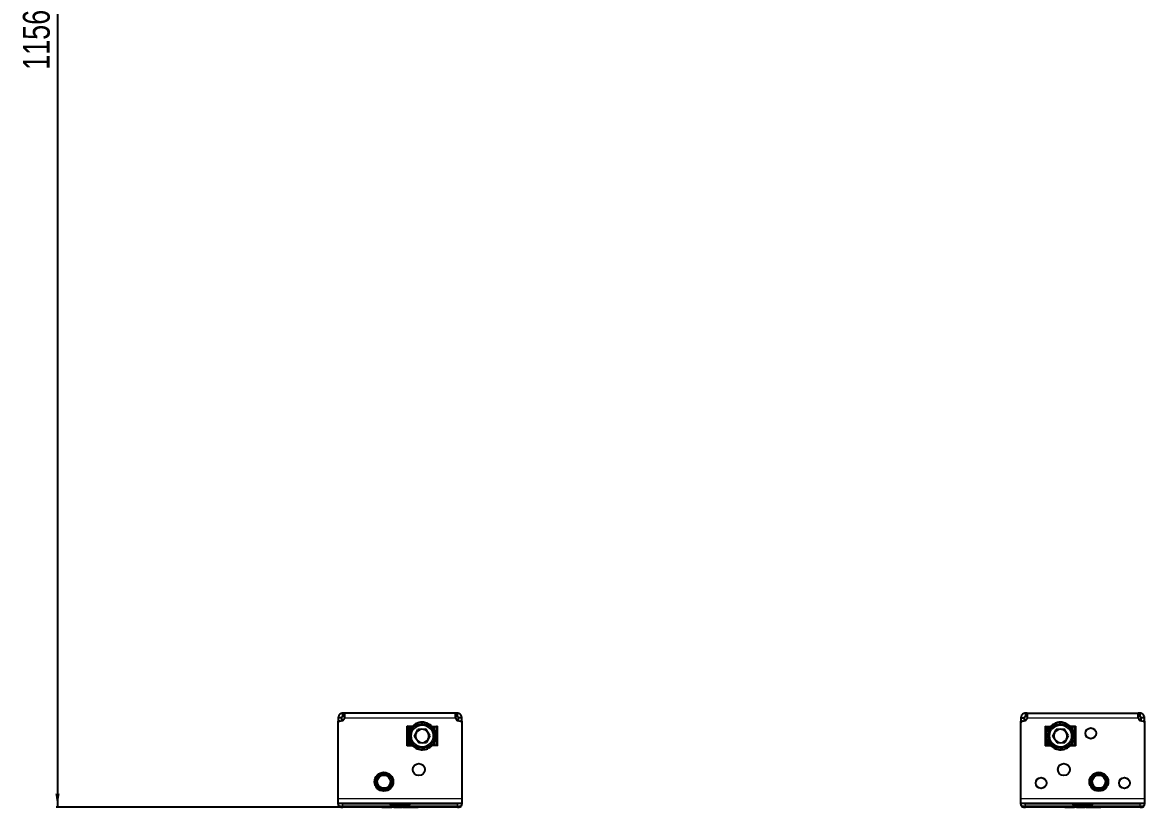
# Model space of a CAD drawing. Header units: millimetres. Extents: x 535 to 4400, y -1571 to 657.
# Drawn here: x 535 to 1370, y -1571 to -987 of the extents above; entities that cross this region are included whole.
import ezdxf

# ---------------------------------------------------------------- set-up
doc = ezdxf.new("R2010")
doc.units = ezdxf.units.MM
doc.layers.add('FORMAT', color=7, linetype='Continuous')
doc.styles.add('SLDTEXTSTYLE0', font='TXT', dxfattribs={"width": 0.75})
doc.dimstyles.new('SLDDIMSTYLE0', dxfattribs={"dimtxt": 20, "dimasz": 10, "dimexe": 0, "dimexo": 0.0625, "dimgap": 5, "dimtad": 2, "dimdec": 1, "dimrnd": 1e-09, "dimzin": 12, "dimdsep": 46, "dimtxsty": 'SLDTEXTSTYLE0', "dimsah": 1, "dimcen": 0.09, "dimadec": 0, "dimazin": 3, "dimtfac": 1, "dimtofl": 0, "dimtmove": 0, "dimatfit": 3, "dimfxl": 0, "dimfrac": 2, "dimtolj": 1, "dimtzin": 12, "dimarcsym": 0})

# ---------------------------------------------------------------- blocks, each defined once
blk = doc.blocks.new('_D_7')
at = {"layer": 'FORMAT'}
for p, q in [((772.3, -414.72), (560.52, -414.72)), ((561.52, -414.72), (561.52, -1570.72)), ((772.3, -1570.72), (560.52, -1570.72))]:
    blk.add_line(p, q, dxfattribs=at)
for points in [[(561.52, -414.72), (559.98, -424.72), (563.06, -424.72)], [(561.52, -1570.72), (563.06, -1560.72), (559.98, -1560.72)]]:
    blk.add_solid(points, dxfattribs=at)
at = {"layer": 'FORMAT', "insert": (535.74, -1022.28), "char_height": 20, "attachment_point": 1, "rotation": 90, "style": 'SLDTEXTSTYLE0'}
blk.add_mtext('1156', dxfattribs=at)

msp = doc.modelspace()

# ---------------------------------------------------------------- linework, layer by layer
at = {"color": 7, "linetype": 'Continuous', "lineweight": 25}
for p, q in [((773.91, -1503.22), (773.91, -1500.72)), ((775, -1500.72), (773.91, -1500.72)), ((775, -1503.22), (775, -1500.72)), ((857.83, -1500.72), (775, -1500.72)), ((857.83, -1500.72), (857.83, -1503.22)), ((858.91, -1500.72), (857.83, -1500.72)), ((858.91, -1500.72), (858.91, -1503.22)), ((1281.91, -1500.72), (1281.91, -1503.22)), ((1283, -1500.72), (1281.91, -1500.72)), ((1283, -1500.72), (1283, -1503.22)), ((1283, -1500.72), (1365.83, -1500.72)), ((1365.83, -1500.72), (1365.83, -1503.22)), ((1366.91, -1500.72), (1365.83, -1500.72)), ((1366.91, -1500.72), (1366.91, -1503.22)), ((772.91, -1504.22), (770.41, -1504.22)), ((770.41, -1504.22), (770.41, -1506.72)), ((770.41, -1507.62), (770.41, -1506.72)), ((770.41, -1564.22), (770.41, -1507.62)), ((772.91, -1504.22), (772.91, -1506.5)), ((775, -1503.22), (773.91, -1503.22)), ((821.91, -1510.72), (821.56, -1510.37)), ((825.43, -1510.72), (821.91, -1510.72)), ((821.91, -1510.72), (821.91, -1524.72)), ((822.26, -1511.07), (821.91, -1510.72)), ((826.36, -1511.55), (825.45, -1510.69)), ((825.56, -1510.72), (825.49, -1510.72)), ((825.63, -1510.51), (826.45, -1511.46)), ((825.91, -1510.97), (825.91, -1511.12)), ((826.5, -1511.41), (825.91, -1511.08)), ((829.23, -1509.51), (828.71, -1508.37)), ((828.94, -1508.27), (829.34, -1509.46)), ((832.65, -1508.73), (832.61, -1507.48)), ((832.86, -1507.47), (832.77, -1508.72)), ((836.11, -1509.31), (836.55, -1508.14)), ((836.79, -1508.23), (836.23, -1509.35)), ((839.09, -1511.17), (839.94, -1510.26)), ((840.12, -1510.44), (839.18, -1511.26)), ((840.4, -1510.72), (843.91, -1510.72)), ((843.91, -1510.72), (843.56, -1511.07)), ((844.26, -1510.37), (843.91, -1510.72)), ((843.91, -1510.72), (843.91, -1524.72)), ((858.91, -1503.22), (857.83, -1503.22)), ((862.41, -1504.22), (859.91, -1504.22)), ((859.91, -1506.5), (859.91, -1504.22)), ((862.41, -1506.72), (862.41, -1504.22)), ((862.41, -1506.72), (862.41, -1507.62)), ((862.41, -1507.62), (862.41, -1564.22)), ((1278.41, -1504.22), (1280.91, -1504.22)), ((1278.41, -1504.22), (1278.41, -1506.72)), ((1278.41, -1507.62), (1278.41, -1506.72)), ((1278.41, -1564.22), (1278.41, -1507.62)), ((1280.91, -1504.22), (1280.91, -1506.5)), ((1283, -1503.22), (1281.91, -1503.22)), ((1296.56, -1510.37), (1296.91, -1510.72)), ((1296.91, -1510.72), (1300.43, -1510.72)), ((1296.91, -1524.72), (1296.91, -1510.72)), ((1296.91, -1510.72), (1297.26, -1511.07)), ((1301.34, -1511.58), (1300.42, -1510.72)), ((1300.59, -1510.54), (1301.42, -1511.49)), ((1300.91, -1510.97), (1300.91, -1511.18)), ((1304.19, -1509.53), (1303.67, -1508.39)), ((1303.9, -1508.29), (1304.3, -1509.48)), ((1307.61, -1508.73), (1307.56, -1507.48)), ((1307.81, -1507.47), (1307.73, -1508.72)), ((1311.07, -1509.29), (1311.51, -1508.12)), ((1311.74, -1508.21), (1311.19, -1509.34)), ((1314.06, -1511.14), (1314.91, -1510.23)), ((1315.09, -1510.4), (1314.15, -1511.23)), ((1318.91, -1510.72), (1315.4, -1510.72)), ((1318.56, -1511.07), (1318.91, -1510.72)), ((1318.91, -1510.72), (1319.26, -1510.37)), ((1318.91, -1524.72), (1318.91, -1510.72)), ((1366.91, -1503.22), (1365.83, -1503.22)), ((1370.41, -1504.22), (1367.91, -1504.22)), ((1367.91, -1506.5), (1367.91, -1504.22)), ((1370.41, -1506.72), (1370.41, -1504.22)), ((1370.41, -1506.72), (1370.41, -1507.62)), ((1370.41, -1507.62), (1370.41, -1564.22)), ((822.66, -1517.77), (823.91, -1517.86)), ((823.92, -1517.99), (822.67, -1518.02)), ((824.5, -1514.52), (823.33, -1514.08)), ((823.42, -1513.85), (824.55, -1514.41)), ((823.66, -1513.31), (823.66, -1511.42)), ((824.83, -1511.42), (823.66, -1511.42)), ((826.49, -1511.42), (826.23, -1511.42)), ((827.15, -1518.03), (829.77, -1512.88)), ((830.29, -1522.87), (827.15, -1518.03)), ((835.53, -1512.58), (829.77, -1512.88)), ((838.68, -1517.42), (835.53, -1512.58)), ((838.68, -1517.42), (836.06, -1522.56)), ((842.16, -1511.42), (841, -1511.42)), ((841.12, -1514.03), (842.26, -1513.52)), ((842.36, -1513.75), (841.17, -1514.15)), ((841.91, -1517.46), (843.16, -1517.42)), ((843.16, -1517.67), (841.91, -1517.58)), ((842.16, -1513.31), (842.16, -1511.42)), ((1297.66, -1517.82), (1298.91, -1517.9)), ((1298.92, -1518.03), (1297.67, -1518.07)), ((1299.49, -1514.56), (1298.31, -1514.12)), ((1298.41, -1513.89), (1299.53, -1514.45)), ((1298.66, -1513.31), (1298.66, -1511.42)), ((1299.83, -1511.42), (1298.66, -1511.42)), ((1301.49, -1511.42), (1301.17, -1511.42)), ((1302.15, -1518.04), (1304.76, -1512.89)), ((1305.3, -1522.87), (1302.15, -1518.04)), ((1310.52, -1512.57), (1304.76, -1512.89)), ((1313.68, -1517.4), (1310.52, -1512.57)), ((1313.68, -1517.4), (1311.07, -1522.56)), ((1317.16, -1511.42), (1316, -1511.42)), ((1316.11, -1514), (1317.24, -1513.48)), ((1317.34, -1513.71), (1316.16, -1514.11)), ((1316.91, -1517.42), (1318.16, -1517.37)), ((1318.16, -1517.62), (1316.91, -1517.54)), ((1317.16, -1513.31), (1317.16, -1511.42)), ((821.91, -1524.72), (821.56, -1525.07)), ((822.26, -1524.37), (821.91, -1524.72)), ((821.91, -1524.72), (825.43, -1524.72)), ((823.46, -1521.69), (824.65, -1521.29)), ((824.7, -1521.41), (823.56, -1521.92)), ((823.66, -1524.02), (823.66, -1522.14)), ((823.66, -1524.02), (824.83, -1524.02)), ((825.7, -1525.01), (826.65, -1524.18)), ((826.74, -1524.27), (825.88, -1525.18)), ((829.04, -1527.21), (829.6, -1526.09)), ((829.71, -1526.13), (829.27, -1527.3)), ((830.29, -1522.87), (836.06, -1522.56)), ((832.96, -1527.97), (833.05, -1526.72)), ((833.18, -1526.72), (833.21, -1527.97)), ((836.88, -1527.17), (836.49, -1525.98)), ((836.6, -1525.93), (837.11, -1527.07)), ((839.33, -1524.03), (839.91, -1524.37)), ((839.34, -1524.02), (839.59, -1524.02)), ((840.2, -1524.93), (839.37, -1523.99)), ((839.46, -1523.9), (840.37, -1524.75)), ((839.91, -1524.47), (839.91, -1524.32)), ((840.34, -1524.72), (840.26, -1524.72)), ((843.91, -1524.72), (840.4, -1524.72)), ((841, -1524.02), (842.16, -1524.02)), ((842.4, -1521.6), (841.28, -1521.04)), ((841.33, -1520.92), (842.49, -1521.36)), ((842.16, -1524.02), (842.16, -1522.14)), ((843.91, -1524.72), (843.56, -1524.37)), ((844.26, -1525.07), (843.91, -1524.72)), ((1296.56, -1525.07), (1296.91, -1524.72)), ((1296.91, -1524.72), (1300.43, -1524.72)), ((1298.48, -1521.74), (1299.67, -1521.33)), ((1299.72, -1521.45), (1298.58, -1521.96)), ((1298.66, -1524.02), (1298.66, -1522.14)), ((1298.66, -1524.02), (1299.83, -1524.02)), ((1300.74, -1525.04), (1301.68, -1524.21)), ((1301.77, -1524.3), (1300.92, -1525.21)), ((1304.08, -1527.23), (1304.64, -1526.1)), ((1304.75, -1526.15), (1304.31, -1527.32)), ((1305.3, -1522.87), (1311.07, -1522.56)), ((1308.01, -1527.97), (1308.09, -1526.72)), ((1308.22, -1526.72), (1308.26, -1527.97)), ((1311.93, -1527.15), (1311.52, -1525.97)), ((1311.64, -1525.91), (1312.16, -1527.05)), ((1314.34, -1524.02), (1314.66, -1524.02)), ((1315.23, -1524.9), (1314.4, -1523.96)), ((1314.49, -1523.87), (1315.4, -1524.72)), ((1314.91, -1524.47), (1314.91, -1524.26)), ((1315.4, -1524.72), (1318.91, -1524.72)), ((1316, -1524.02), (1317.16, -1524.02)), ((1317.42, -1521.55), (1316.3, -1521)), ((1316.34, -1520.88), (1317.51, -1521.32)), ((1317.16, -1524.02), (1317.16, -1522.14)), ((1318.56, -1524.37), (1318.91, -1524.72)), ((1318.91, -1524.72), (1319.26, -1525.07)), ((770.41, -1567.72), (770.41, -1564.22)), ((770.41, -1567.92), (770.41, -1567.72)), ((770.41, -1567.72), (862.41, -1567.72)), ((770.86, -1569.61), (770.41, -1567.92)), ((773.31, -1567.92), (808.91, -1567.92)), ((808.91, -1567.72), (808.91, -1567.92)), ((808.91, -1567.92), (808.91, -1568.42)), ((809.41, -1568.92), (823.41, -1568.92)), ((823.91, -1567.72), (823.91, -1567.92)), ((823.91, -1568.42), (823.91, -1567.92)), ((823.91, -1567.92), (859.51, -1567.92)), ((862.41, -1567.92), (861.96, -1569.61)), ((862.41, -1564.22), (862.41, -1567.72)), ((862.41, -1567.72), (862.41, -1567.92)), ((1278.41, -1567.72), (1278.41, -1564.22)), ((1278.41, -1567.92), (1278.41, -1567.72)), ((1278.41, -1567.72), (1370.41, -1567.72)), ((1278.86, -1569.61), (1278.41, -1567.92)), ((1281.31, -1567.92), (1316.91, -1567.92)), ((1316.91, -1567.72), (1316.91, -1567.92)), ((1316.91, -1567.92), (1316.91, -1568.42)), ((1317.41, -1568.92), (1331.41, -1568.92)), ((1331.91, -1567.72), (1331.91, -1567.92)), ((1331.91, -1567.92), (1367.51, -1567.92)), ((1331.91, -1568.42), (1331.91, -1567.92)), ((1370.41, -1567.92), (1369.96, -1569.61)), ((1370.41, -1564.22), (1370.41, -1567.72)), ((1370.41, -1567.72), (1370.41, -1567.92)), ((772.31, -1570.72), (773.76, -1570.72)), ((859.06, -1570.72), (773.76, -1570.72)), ((802.98, -1570.92), (802.98, -1570.72)), ((808.66, -1570.92), (803.42, -1570.92)), ((809.1, -1570.92), (809.1, -1570.72)), ((810.34, -1570.92), (810.34, -1570.72)), ((810.59, -1570.92), (810.59, -1570.72)), ((811.73, -1570.92), (811.73, -1570.72)), ((814.56, -1570.92), (811.73, -1570.92)), ((818.03, -1570.95), (818.03, -1570.72)), ((818.84, -1570.92), (818.84, -1570.72)), ((820.33, -1570.92), (818.84, -1570.92)), ((820.33, -1570.92), (820.33, -1570.72)), ((822.99, -1570.92), (820.33, -1570.92)), ((822.99, -1570.92), (822.99, -1570.72)), ((824.13, -1570.92), (822.99, -1570.92)), ((824.13, -1570.92), (824.13, -1570.72)), ((824.18, -1570.92), (824.13, -1570.92)), ((829.84, -1570.92), (829.84, -1570.72)), ((859.06, -1570.72), (860.51, -1570.72)), ((1280.31, -1570.72), (1281.76, -1570.72)), ((1367.06, -1570.72), (1281.76, -1570.72)), ((1310.98, -1570.92), (1310.98, -1570.72)), ((1316.66, -1570.92), (1311.42, -1570.92)), ((1317.1, -1570.92), (1317.1, -1570.72)), ((1318.34, -1570.92), (1318.34, -1570.72)), ((1318.59, -1570.92), (1318.59, -1570.72)), ((1319.73, -1570.92), (1319.73, -1570.72)), ((1322.56, -1570.92), (1319.73, -1570.92)), ((1326.03, -1570.95), (1326.03, -1570.72)), ((1326.84, -1570.92), (1326.84, -1570.72)), ((1328.33, -1570.92), (1326.84, -1570.92)), ((1328.33, -1570.92), (1328.33, -1570.72)), ((1330.99, -1570.92), (1328.33, -1570.92)), ((1330.99, -1570.92), (1330.99, -1570.72)), ((1332.13, -1570.92), (1330.99, -1570.92)), ((1332.13, -1570.92), (1332.13, -1570.72)), ((1332.18, -1570.92), (1332.13, -1570.92)), ((1337.84, -1570.92), (1337.84, -1570.72)), ((1367.06, -1570.72), (1368.51, -1570.72))]:
    msp.add_line(p, q, dxfattribs=at)
at = {"color": 8, "linetype": 'Continuous', "lineweight": 18}
for p, q in [((770.41, -1506.72), (770.97, -1506.72)), ((775.24, -1504.22), (857.58, -1504.22)), ((821.56, -1510.37), (825.77, -1510.37)), ((821.56, -1525.07), (821.56, -1510.37)), ((825.11, -1511.07), (822.26, -1511.07)), ((822.26, -1511.07), (822.26, -1524.37)), ((839.84, -1510.37), (844.26, -1510.37)), ((843.56, -1511.07), (840.71, -1511.07)), ((843.56, -1524.37), (843.56, -1511.07)), ((844.26, -1510.37), (844.26, -1525.07)), ((861.85, -1506.72), (862.41, -1506.72)), ((1278.41, -1506.72), (1278.97, -1506.72)), ((1283.24, -1504.22), (1365.58, -1504.22)), ((1296.56, -1510.37), (1300.77, -1510.37)), ((1296.56, -1525.07), (1296.56, -1510.37)), ((1300.11, -1511.07), (1297.26, -1511.07)), ((1297.26, -1511.07), (1297.26, -1524.72)), ((1314.78, -1510.37), (1319.26, -1510.37)), ((1318.56, -1511.07), (1315.71, -1511.07)), ((1318.56, -1524.37), (1318.56, -1511.07)), ((1319.26, -1510.37), (1319.26, -1525.07)), ((1369.85, -1506.72), (1370.41, -1506.72)), ((825.98, -1525.07), (821.56, -1525.07)), ((822.26, -1524.37), (825.11, -1524.37)), ((844.26, -1525.07), (840.06, -1525.07)), ((840.71, -1524.37), (843.56, -1524.37)), ((1301.05, -1525.07), (1296.56, -1525.07)), ((1319.26, -1525.07), (1315.06, -1525.07)), ((1315.71, -1524.37), (1318.56, -1524.37)), ((770.41, -1564.22), (862.41, -1564.22)), ((773.31, -1567.92), (773.76, -1569.61)), ((773.76, -1569.61), (859.06, -1569.61)), ((773.76, -1569.61), (773.76, -1570.72)), ((809.41, -1568.42), (808.91, -1568.42)), ((809.41, -1567.72), (809.41, -1568.42)), ((809.41, -1568.42), (809.41, -1568.92)), ((809.41, -1568.42), (823.41, -1568.42)), ((823.41, -1568.42), (823.41, -1567.72)), ((823.41, -1568.42), (823.91, -1568.42)), ((823.41, -1568.42), (823.41, -1568.92)), ((859.06, -1569.61), (859.51, -1567.92)), ((859.06, -1570.72), (859.06, -1569.61)), ((1278.41, -1564.22), (1370.41, -1564.22)), ((1281.31, -1567.92), (1281.76, -1569.61)), ((1281.76, -1569.61), (1367.06, -1569.61)), ((1281.76, -1569.61), (1281.76, -1570.72)), ((1317.41, -1568.42), (1316.91, -1568.42)), ((1317.41, -1567.72), (1317.41, -1568.42)), ((1317.41, -1568.42), (1317.41, -1568.92)), ((1317.41, -1568.42), (1331.41, -1568.42)), ((1331.41, -1568.42), (1331.41, -1567.72)), ((1331.41, -1568.42), (1331.91, -1568.42)), ((1331.41, -1568.42), (1331.41, -1568.92)), ((1367.06, -1569.61), (1367.51, -1567.92)), ((1367.06, -1570.72), (1367.06, -1569.61)), ((803.42, -1570.92), (803.42, -1570.72)), ((808.66, -1570.92), (808.66, -1570.72)), ((814.56, -1570.92), (814.56, -1570.72)), ((816.92, -1570.92), (816.92, -1570.72)), ((827.73, -1570.92), (827.73, -1570.72)), ((1311.42, -1570.92), (1311.42, -1570.72)), ((1316.66, -1570.92), (1316.66, -1570.72)), ((1322.56, -1570.92), (1322.56, -1570.72)), ((1324.92, -1570.92), (1324.92, -1570.72)), ((1335.73, -1570.92), (1335.73, -1570.72))]:
    msp.add_line(p, q, dxfattribs=at)
at = {"color": 7, "linetype": 'Continuous', "lineweight": 25}
for centre, radius in [((832.91, -1517.72), 9), ((1307.91, -1517.72), 9), ((1330.41, -1515.72), 4), ((830.41, -1542.72), 4.5), ((1310.41, -1542.72), 4.5), ((804.41, -1551.72), 7), ((804.41, -1551.72), 6.5), ((804.41, -1551.72), 6), ((804.41, -1551.72), 4.92), ((1293.41, -1552.72), 4), ((1336.41, -1551.72), 7), ((1336.41, -1551.72), 6.5), ((1336.41, -1551.72), 6), ((1336.41, -1551.72), 4.92), ((1355.41, -1552.72), 4)]:
    msp.add_circle(centre, radius, dxfattribs=at)
at = {"color": 8, "linetype": 'Continuous', "lineweight": 18}
for centre, radius in [((832.91, -1517.72), 8), ((1307.91, -1517.72), 8), ((804.41, -1551.72), 6.25), ((1336.41, -1551.72), 6.25)]:
    msp.add_circle(centre, radius, dxfattribs=at)
at = {"color": 7, "linetype": 'Continuous', "lineweight": 25}
for centre, radius, start, end in [((771.41, -1507.62), 1, 83.62063, 180), ((771.91, -1503.15), 3.5, 263.62063, 342.17471), ((832.91, -1517.72), 10.25, 136.68676, 157.79086), ((832.91, -1517.72), 10.25, 114.18676, 135.29086), ((832.91, -1517.72), 10.25, 91.68676, 112.79086), ((832.91, -1517.72), 10.25, 69.18676, 90.29086), ((832.91, -1517.72), 10.25, 46.68676, 67.79086), ((832.91, -1517.72), 10.25, 24.18676, 45.29086), ((860.91, -1503.15), 3.5, 197.82529, 276.37937), ((861.41, -1507.62), 1, 0, 96.37937), ((1279.41, -1507.62), 1, 83.62063, 180), ((1279.91, -1503.15), 3.5, 263.62063, 342.17471), ((1307.91, -1517.72), 10.25, 136.95052, 158.05461), ((1307.91, -1517.72), 10.25, 114.45052, 135.55461), ((1307.91, -1517.72), 10.25, 91.95052, 113.05461), ((1307.91, -1517.72), 10.25, 69.45052, 90.55461), ((1307.91, -1517.72), 10.25, 46.95052, 68.05461), ((1307.91, -1517.72), 10.25, 24.45052, 45.55461), ((1368.91, -1503.15), 3.5, 197.82529, 276.37937), ((1369.41, -1507.62), 1, 360, 96.37937), ((832.91, -1517.72), 10.25, 159.18676, 180.29086), ((832.91, -1517.72), 10.25, 181.68676, 202.79086), ((832.91, -1517.72), 5, 153.0175, 213.0175), ((832.91, -1517.72), 5, 93.0175, 153.0175), ((832.91, -1517.72), 5, 33.0175, 93.0175), ((832.91, -1517.72), 5, 333.0175, 33.0175), ((832.91, -1517.72), 10.25, 1.68676, 22.79086), ((832.91, -1517.72), 10.25, 339.18676, 0.29086), ((1307.91, -1517.72), 10.25, 159.45052, 180.55461), ((1307.91, -1517.72), 10.25, 181.95052, 203.05461), ((1307.91, -1517.72), 5, 153.14553, 213.14553), ((1307.91, -1517.72), 5, 93.14553, 153.14553), ((1307.91, -1517.72), 5, 33.14553, 93.14553), ((1307.91, -1517.72), 5, 333.14553, 33.14553), ((1307.91, -1517.72), 10.25, 1.95052, 23.05461), ((1307.91, -1517.72), 10.25, 339.45052, 0.55461), ((832.91, -1517.72), 10.25, 204.18676, 225.29086), ((832.91, -1517.72), 10.25, 226.68676, 247.79086), ((832.91, -1517.72), 5, 213.0175, 273.0175), ((832.91, -1517.72), 10.25, 249.18676, 270.29086), ((832.91, -1517.72), 5, 273.0175, 333.0175), ((832.91, -1517.72), 10.25, 271.68676, 292.79086), ((832.91, -1517.72), 10.25, 294.18676, 315.29086), ((832.91, -1517.72), 10.25, 316.68676, 337.79086), ((1307.91, -1517.72), 10.25, 204.45052, 225.55461), ((1307.91, -1517.72), 10.25, 226.95052, 248.05461), ((1307.91, -1517.72), 5, 213.14553, 273.14553), ((1307.91, -1517.72), 10.25, 249.45052, 270.55461), ((1307.91, -1517.72), 5, 273.14553, 333.14553), ((1307.91, -1517.72), 10.25, 271.95052, 293.05461), ((1307.91, -1517.72), 10.25, 294.45052, 315.55461), ((1307.91, -1517.72), 10.25, 316.95052, 338.05461), ((772.31, -1569.22), 1.5, 195, 270), ((809.41, -1568.42), 0.5, 180, 270), ((823.41, -1568.42), 0.5, 270, 0), ((860.51, -1569.22), 1.5, 270, 345), ((1280.31, -1569.22), 1.5, 195, 270), ((1317.41, -1568.42), 0.5, 180, 270), ((1331.41, -1568.42), 0.5, 270, 0), ((1368.51, -1569.22), 1.5, 270, 345)]:
    msp.add_arc(centre, radius, start, end, dxfattribs=at)
at = {"color": 8, "linetype": 'Continuous', "lineweight": 18}
for centre, major_axis, start_param, end_param in [((773.87, -1569.22), (3, 0.38), 3.158333, 4.662092), ((858.96, -1569.22), (3, -0.38), 4.762686, 6.266445), ((1281.87, -1569.22), (3, 0.38), 3.158333, 4.662092), ((1366.96, -1569.22), (3, -0.38), 4.762686, 6.266445)]:
    msp.add_ellipse(centre, major_axis=major_axis, ratio=0.123038, start_param=start_param, end_param=end_param, dxfattribs=at)
at = {"color": 7, "linetype": 'Continuous', "lineweight": 25}
for centre, major_axis, start_param, end_param in [((770.41, -1556.33), (3.1, -11.57), 6.030113, 6.216148), ((862.41, -1556.33), (-3.1, -11.57), 0.067037, 0.253072), ((1278.41, -1556.33), (3.1, -11.57), 6.030113, 6.216148), ((1370.41, -1556.33), (-3.1, -11.57), 0.067037, 0.253072)]:
    msp.add_ellipse(centre, major_axis=major_axis, ratio=0.250563, start_param=start_param, end_param=end_param, dxfattribs=at)
for points, knots in [([(773.91, -1500.72), (773.46, -1500.77), (772.65, -1500.86), (771.74, -1501.43), (771.15, -1502.03), (770.75, -1502.66), (770.47, -1503.41), (770.43, -1503.95), (770.41, -1504.22)], [0, 0, 0, 0, 0.254149, 0.448213, 0.574908, 0.708872, 0.850468, 1, 1, 1, 1]), ([(775.24, -1504.22), (775.27, -1503.93), (775.33, -1503.37), (775.4, -1502.47), (775.42, -1501.59), (775.29, -1500.87), (775.1, -1500.77), (775, -1500.72)], [0, 0, 0, 0, 0.16069, 0.301312, 0.521951, 0.753573, 1, 1, 1, 1]), ([(857.83, -1500.72), (857.77, -1500.74), (857.67, -1500.77), (857.53, -1501.05), (857.42, -1501.52), (857.41, -1502.14), (857.43, -1502.76), (857.48, -1503.46), (857.55, -1503.97), (857.58, -1504.22)], [0, 0, 0, 0, 0.144067, 0.271276, 0.474907, 0.597997, 0.726338, 0.860245, 1, 1, 1, 1]), ([(862.41, -1504.22), (862.39, -1503.91), (862.34, -1503.32), (861.94, -1502.37), (861.23, -1501.5), (860.13, -1500.85), (859.33, -1500.76), (858.91, -1500.72)], [0, 0, 0, 0, 0.17084, 0.319217, 0.548103, 0.767822, 1, 1, 1, 1]), ([(1281.91, -1500.72), (1281.46, -1500.77), (1280.65, -1500.86), (1279.74, -1501.43), (1279.15, -1502.03), (1278.75, -1502.66), (1278.47, -1503.41), (1278.43, -1503.95), (1278.41, -1504.22)], [0, 0, 0, 0, 0.254149, 0.448213, 0.574908, 0.708872, 0.850468, 1, 1, 1, 1]), ([(1283.24, -1504.22), (1283.27, -1503.93), (1283.33, -1503.37), (1283.4, -1502.47), (1283.42, -1501.59), (1283.29, -1500.87), (1283.1, -1500.77), (1283, -1500.72)], [0, 0, 0, 0, 0.16069, 0.3013121, 0.5219513, 0.7535732, 1, 1, 1, 1]), ([(1365.83, -1500.72), (1365.77, -1500.74), (1365.67, -1500.77), (1365.53, -1501.05), (1365.42, -1501.52), (1365.41, -1502.14), (1365.43, -1502.76), (1365.48, -1503.46), (1365.55, -1503.97), (1365.58, -1504.22)], [0, 0, 0, 0, 0.144067, 0.271276, 0.474907, 0.597997, 0.726338, 0.860245, 1, 1, 1, 1]), ([(1370.41, -1504.22), (1370.39, -1503.91), (1370.34, -1503.32), (1369.94, -1502.37), (1369.23, -1501.5), (1368.13, -1500.85), (1367.33, -1500.76), (1366.91, -1500.72)], [0, 0, 0, 0, 0.17084, 0.319217, 0.548103, 0.767822, 1, 1, 1, 1]), ([(773.91, -1503.22), (773.79, -1503.23), (773.57, -1503.26), (773.3, -1503.41), (773.13, -1503.59), (773.01, -1503.78), (772.93, -1503.99), (772.92, -1504.14), (772.91, -1504.22)], [0, 0, 0, 0, 0.296302, 0.497469, 0.615497, 0.73607, 0.863114, 1, 1, 1, 1]), ([(825.45, -1510.69), (825.48, -1510.66), (825.53, -1510.61), (825.58, -1510.56), (825.61, -1510.53), (825.63, -1510.51)], [0, 0, 0, 0, 0.4999808, 0.7499881, 1, 1, 1, 1]), ([(828.71, -1508.37), (828.75, -1508.35), (828.81, -1508.33), (828.88, -1508.3), (828.92, -1508.28), (828.94, -1508.27)], [0, 0, 0, 0, 0.4999808, 0.7499881, 1, 1, 1, 1]), ([(832.61, -1507.48), (832.65, -1507.47), (832.71, -1507.47), (832.8, -1507.47), (832.84, -1507.47), (832.86, -1507.47)], [0, 0, 0, 0, 0.499981, 0.749988, 1, 1, 1, 1]), ([(836.55, -1508.14), (836.59, -1508.16), (836.65, -1508.18), (836.73, -1508.21), (836.77, -1508.22), (836.79, -1508.23)], [0, 0, 0, 0, 0.499981, 0.749988, 1, 1, 1, 1]), ([(839.94, -1510.26), (839.97, -1510.29), (840.02, -1510.34), (840.08, -1510.39), (840.11, -1510.42), (840.12, -1510.44)], [0, 0, 0, 0, 0.499981, 0.749988, 1, 1, 1, 1]), ([(859.91, -1504.22), (859.91, -1504.13), (859.89, -1503.96), (859.8, -1503.74), (859.68, -1503.58), (859.55, -1503.45), (859.41, -1503.35), (859.19, -1503.24), (859.03, -1503.23), (858.91, -1503.22)], [0, 0, 0, 0, 0.154359, 0.287283, 0.400435, 0.496544, 0.604314, 0.723151, 1, 1, 1, 1]), ([(1281.91, -1503.22), (1281.79, -1503.23), (1281.57, -1503.26), (1281.3, -1503.41), (1281.13, -1503.59), (1281.01, -1503.78), (1280.93, -1503.99), (1280.92, -1504.14), (1280.91, -1504.22)], [0, 0, 0, 0, 0.296302, 0.497469, 0.6154973, 0.73607, 0.8631142, 1, 1, 1, 1]), ([(1300.42, -1510.72), (1300.45, -1510.69), (1300.49, -1510.65), (1300.55, -1510.59), (1300.58, -1510.56), (1300.59, -1510.54)], [0, 0, 0, 0, 0.499981, 0.749988, 1, 1, 1, 1]), ([(1303.67, -1508.39), (1303.71, -1508.37), (1303.76, -1508.35), (1303.84, -1508.31), (1303.88, -1508.3), (1303.9, -1508.29)], [0, 0, 0, 0, 0.499981, 0.749988, 1, 1, 1, 1]), ([(1307.56, -1507.48), (1307.61, -1507.48), (1307.67, -1507.47), (1307.75, -1507.47), (1307.79, -1507.47), (1307.81, -1507.47)], [0, 0, 0, 0, 0.4999808, 0.7499881, 1, 1, 1, 1]), ([(1311.51, -1508.12), (1311.55, -1508.14), (1311.61, -1508.16), (1311.69, -1508.19), (1311.72, -1508.21), (1311.74, -1508.21)], [0, 0, 0, 0, 0.499981, 0.749988, 1, 1, 1, 1]), ([(1314.91, -1510.23), (1314.94, -1510.26), (1314.99, -1510.3), (1315.05, -1510.36), (1315.08, -1510.39), (1315.09, -1510.4)], [0, 0, 0, 0, 0.499981, 0.749988, 1, 1, 1, 1]), ([(1367.91, -1504.22), (1367.91, -1504.13), (1367.89, -1503.96), (1367.8, -1503.74), (1367.68, -1503.58), (1367.55, -1503.45), (1367.41, -1503.35), (1367.19, -1503.24), (1367.03, -1503.23), (1366.91, -1503.22)], [0, 0, 0, 0, 0.154359, 0.287283, 0.400435, 0.496544, 0.604314, 0.723151, 1, 1, 1, 1]), ([(822.67, -1518.02), (822.67, -1517.98), (822.66, -1517.92), (822.66, -1517.84), (822.66, -1517.79), (822.66, -1517.77)], [0, 0, 0, 0, 0.499981, 0.749988, 1, 1, 1, 1]), ([(823.33, -1514.08), (823.35, -1514.04), (823.37, -1513.98), (823.4, -1513.91), (823.42, -1513.87), (823.42, -1513.85)], [0, 0, 0, 0, 0.499981, 0.749988, 1, 1, 1, 1]), ([(842.26, -1513.52), (842.28, -1513.56), (842.31, -1513.62), (842.34, -1513.69), (842.35, -1513.73), (842.36, -1513.75)], [0, 0, 0, 0, 0.4999808, 0.7499881, 1, 1, 1, 1]), ([(843.16, -1517.42), (843.16, -1517.46), (843.16, -1517.52), (843.16, -1517.61), (843.16, -1517.65), (843.16, -1517.67)], [0, 0, 0, 0, 0.499981, 0.749988, 1, 1, 1, 1]), ([(1297.67, -1518.07), (1297.67, -1518.03), (1297.67, -1517.97), (1297.66, -1517.88), (1297.66, -1517.84), (1297.66, -1517.82)], [0, 0, 0, 0, 0.499981, 0.749988, 1, 1, 1, 1]), ([(1298.31, -1514.12), (1298.33, -1514.08), (1298.35, -1514.03), (1298.38, -1513.95), (1298.4, -1513.91), (1298.41, -1513.89)], [0, 0, 0, 0, 0.499981, 0.749988, 1, 1, 1, 1]), ([(1317.24, -1513.48), (1317.26, -1513.52), (1317.29, -1513.57), (1317.32, -1513.65), (1317.34, -1513.69), (1317.34, -1513.71)], [0, 0, 0, 0, 0.499981, 0.749988, 1, 1, 1, 1]), ([(1318.16, -1517.37), (1318.16, -1517.41), (1318.16, -1517.48), (1318.16, -1517.56), (1318.16, -1517.6), (1318.16, -1517.62)], [0, 0, 0, 0, 0.499981, 0.749988, 1, 1, 1, 1]), ([(823.56, -1521.92), (823.55, -1521.88), (823.52, -1521.83), (823.49, -1521.75), (823.47, -1521.71), (823.46, -1521.69)], [0, 0, 0, 0, 0.499981, 0.749988, 1, 1, 1, 1]), ([(825.88, -1525.18), (825.85, -1525.15), (825.81, -1525.11), (825.75, -1525.05), (825.72, -1525.02), (825.7, -1525.01)], [0, 0, 0, 0, 0.499981, 0.749988, 1, 1, 1, 1]), ([(829.27, -1527.3), (829.23, -1527.29), (829.17, -1527.27), (829.1, -1527.23), (829.06, -1527.22), (829.04, -1527.21)], [0, 0, 0, 0, 0.499981, 0.749988, 1, 1, 1, 1]), ([(833.21, -1527.97), (833.17, -1527.97), (833.11, -1527.97), (833.03, -1527.97), (832.99, -1527.97), (832.96, -1527.97)], [0, 0, 0, 0, 0.499981, 0.749988, 1, 1, 1, 1]), ([(837.11, -1527.07), (837.07, -1527.09), (837.02, -1527.11), (836.94, -1527.15), (836.9, -1527.16), (836.88, -1527.17)], [0, 0, 0, 0, 0.499981, 0.749988, 1, 1, 1, 1]), ([(840.37, -1524.75), (840.34, -1524.78), (840.3, -1524.83), (840.24, -1524.89), (840.21, -1524.92), (840.2, -1524.93)], [0, 0, 0, 0, 0.499981, 0.749988, 1, 1, 1, 1]), ([(842.49, -1521.36), (842.48, -1521.4), (842.46, -1521.46), (842.43, -1521.54), (842.41, -1521.58), (842.4, -1521.6)], [0, 0, 0, 0, 0.499981, 0.749988, 1, 1, 1, 1]), ([(1298.58, -1521.96), (1298.56, -1521.93), (1298.54, -1521.87), (1298.51, -1521.79), (1298.49, -1521.75), (1298.48, -1521.74)], [0, 0, 0, 0, 0.499981, 0.749988, 1, 1, 1, 1]), ([(1300.92, -1525.21), (1300.89, -1525.18), (1300.84, -1525.14), (1300.78, -1525.08), (1300.75, -1525.05), (1300.74, -1525.04)], [0, 0, 0, 0, 0.499981, 0.749988, 1, 1, 1, 1]), ([(1304.31, -1527.32), (1304.28, -1527.3), (1304.22, -1527.28), (1304.14, -1527.25), (1304.1, -1527.24), (1304.08, -1527.23)], [0, 0, 0, 0, 0.499981, 0.749988, 1, 1, 1, 1]), ([(1308.26, -1527.97), (1308.22, -1527.97), (1308.16, -1527.97), (1308.07, -1527.97), (1308.03, -1527.97), (1308.01, -1527.97)], [0, 0, 0, 0, 0.499981, 0.749988, 1, 1, 1, 1]), ([(1312.16, -1527.05), (1312.12, -1527.07), (1312.06, -1527.1), (1311.98, -1527.13), (1311.95, -1527.14), (1311.93, -1527.15)], [0, 0, 0, 0, 0.499981, 0.749988, 1, 1, 1, 1]), ([(1315.4, -1524.72), (1315.37, -1524.75), (1315.33, -1524.79), (1315.27, -1524.85), (1315.24, -1524.88), (1315.23, -1524.9)], [0, 0, 0, 0, 0.499981, 0.749988, 1, 1, 1, 1]), ([(1317.51, -1521.32), (1317.5, -1521.36), (1317.47, -1521.42), (1317.44, -1521.49), (1317.43, -1521.53), (1317.42, -1521.55)], [0, 0, 0, 0, 0.499981, 0.749988, 1, 1, 1, 1]), ([(803.42, -1570.92), (803.35, -1570.92), (803.23, -1570.92), (803.09, -1570.92), (803, -1570.92), (802.99, -1570.92), (802.98, -1570.92)], [0, 0, 0, 0, 0.2813032, 0.555629, 0.7738783, 1, 1, 1, 1]), ([(809.1, -1570.92), (809.09, -1570.92), (809.07, -1570.92), (808.96, -1570.92), (808.82, -1570.92), (808.72, -1570.92), (808.66, -1570.92)], [0, 0, 0, 0, 0.2852483, 0.5605631, 0.7771515, 1, 1, 1, 1]), ([(810.34, -1570.92), (810.28, -1570.92), (810.17, -1570.92), (809.87, -1570.92), (809.59, -1570.92), (809.38, -1570.92), (809.32, -1570.92)], [0, 0, 0, 0, 0.255277, 0.538303, 0.854078, 1, 1, 1, 1]), ([(810.16, -1570.92), (810.04, -1570.92), (809.8, -1570.92), (809.5, -1570.92), (809.32, -1570.92), (809.32, -1570.92)], [0, 0, 0, 0, 0.466249, 0.997338, 1, 1, 1, 1]), ([(816.92, -1570.92), (816.76, -1570.92), (816.4, -1570.92), (815.6, -1570.92), (814.97, -1570.92), (814.56, -1570.92)], [0, 0, 0, 0, 0.216742, 0.489643, 1, 1, 1, 1]), ([(818.01, -1570.92), (818.01, -1570.92), (818.04, -1570.92), (817.89, -1570.92), (817.52, -1570.92), (817.13, -1570.92), (816.92, -1570.92)], [0, 0, 0, 0, 0.061615, 0.333035, 0.637399, 1, 1, 1, 1]), ([(827.73, -1570.92), (827.23, -1570.92), (826.29, -1570.92), (825.1, -1570.92), (824.38, -1570.92), (824.19, -1570.92), (824.18, -1570.92)], [0, 0, 0, 0, 0.381983, 0.713352, 0.984017, 1, 1, 1, 1]), ([(829.84, -1570.92), (829.47, -1570.92), (828.78, -1570.92), (828.06, -1570.92), (827.73, -1570.92)], [0, 0, 0, 0, 0.5368, 1, 1, 1, 1]), ([(1311.42, -1570.92), (1311.35, -1570.92), (1311.23, -1570.92), (1311.09, -1570.92), (1311, -1570.92), (1310.99, -1570.92), (1310.98, -1570.92)], [0, 0, 0, 0, 0.281303, 0.555629, 0.773878, 1, 1, 1, 1]), ([(1317.1, -1570.92), (1317.09, -1570.92), (1317.07, -1570.92), (1316.96, -1570.92), (1316.82, -1570.92), (1316.72, -1570.92), (1316.66, -1570.92)], [0, 0, 0, 0, 0.285248, 0.560563, 0.777151, 1, 1, 1, 1]), ([(1318.34, -1570.92), (1318.28, -1570.92), (1318.17, -1570.92), (1317.87, -1570.92), (1317.59, -1570.92), (1317.38, -1570.92), (1317.32, -1570.92)], [0, 0, 0, 0, 0.255277, 0.538303, 0.854078, 1, 1, 1, 1]), ([(1318.16, -1570.92), (1318.04, -1570.92), (1317.8, -1570.92), (1317.5, -1570.92), (1317.32, -1570.92), (1317.32, -1570.92)], [0, 0, 0, 0, 0.466249, 0.997338, 1, 1, 1, 1]), ([(1324.92, -1570.92), (1324.76, -1570.92), (1324.4, -1570.92), (1323.6, -1570.92), (1322.97, -1570.92), (1322.56, -1570.92)], [0, 0, 0, 0, 0.216742, 0.489643, 1, 1, 1, 1]), ([(1326.01, -1570.92), (1326.01, -1570.92), (1326.04, -1570.92), (1325.89, -1570.92), (1325.52, -1570.92), (1325.13, -1570.92), (1324.92, -1570.92)], [0, 0, 0, 0, 0.061615, 0.333035, 0.637399, 1, 1, 1, 1]), ([(1335.73, -1570.92), (1335.23, -1570.92), (1334.29, -1570.92), (1333.1, -1570.92), (1332.38, -1570.92), (1332.19, -1570.92), (1332.18, -1570.92)], [0, 0, 0, 0, 0.381983, 0.713352, 0.984017, 1, 1, 1, 1]), ([(1337.84, -1570.92), (1337.47, -1570.92), (1336.78, -1570.92), (1336.06, -1570.92), (1335.73, -1570.92)], [0, 0, 0, 0, 0.5368, 1, 1, 1, 1])]:
    msp.add_open_spline(points, degree=3, knots=knots, dxfattribs=at)
at = {"color": 8, "linetype": 'Continuous', "lineweight": 18}
for points, knots in [([(825.91, -1510.97), (825.91, -1510.97), (825.91, -1510.97), (825.89, -1510.98), (825.86, -1511), (825.82, -1511.01), (825.8, -1511.02)], [0, 0, 0, 0, 0.223996, 0.466894, 0.730231, 1, 1, 1, 1]), ([(840.02, -1524.42), (840, -1524.43), (839.97, -1524.44), (839.94, -1524.46), (839.92, -1524.47), (839.91, -1524.47), (839.91, -1524.47)], [0, 0, 0, 0, 0.269769, 0.533106, 0.776004, 1, 1, 1, 1])]:
    msp.add_open_spline(points, degree=3, knots=knots, dxfattribs=at)

# ---------------------------------------------------------------- dimensions: what is measured, and where the dimension line sits
at = {"layer": 'FORMAT'}
dim = msp.add_linear_dim(base=(561.52, -1570.72), p1=(772.31, -414.72), p2=(772.31, -1570.72), angle=90, dimstyle='SLDDIMSTYLE0', dxfattribs=at)
dim.commit()
dim.dimension.update_dxf_attribs({"geometry": '_D_7', "text_midpoint": (561.52, -992.72), "dimtype": 160})

doc.saveas('drawing.dxf')
